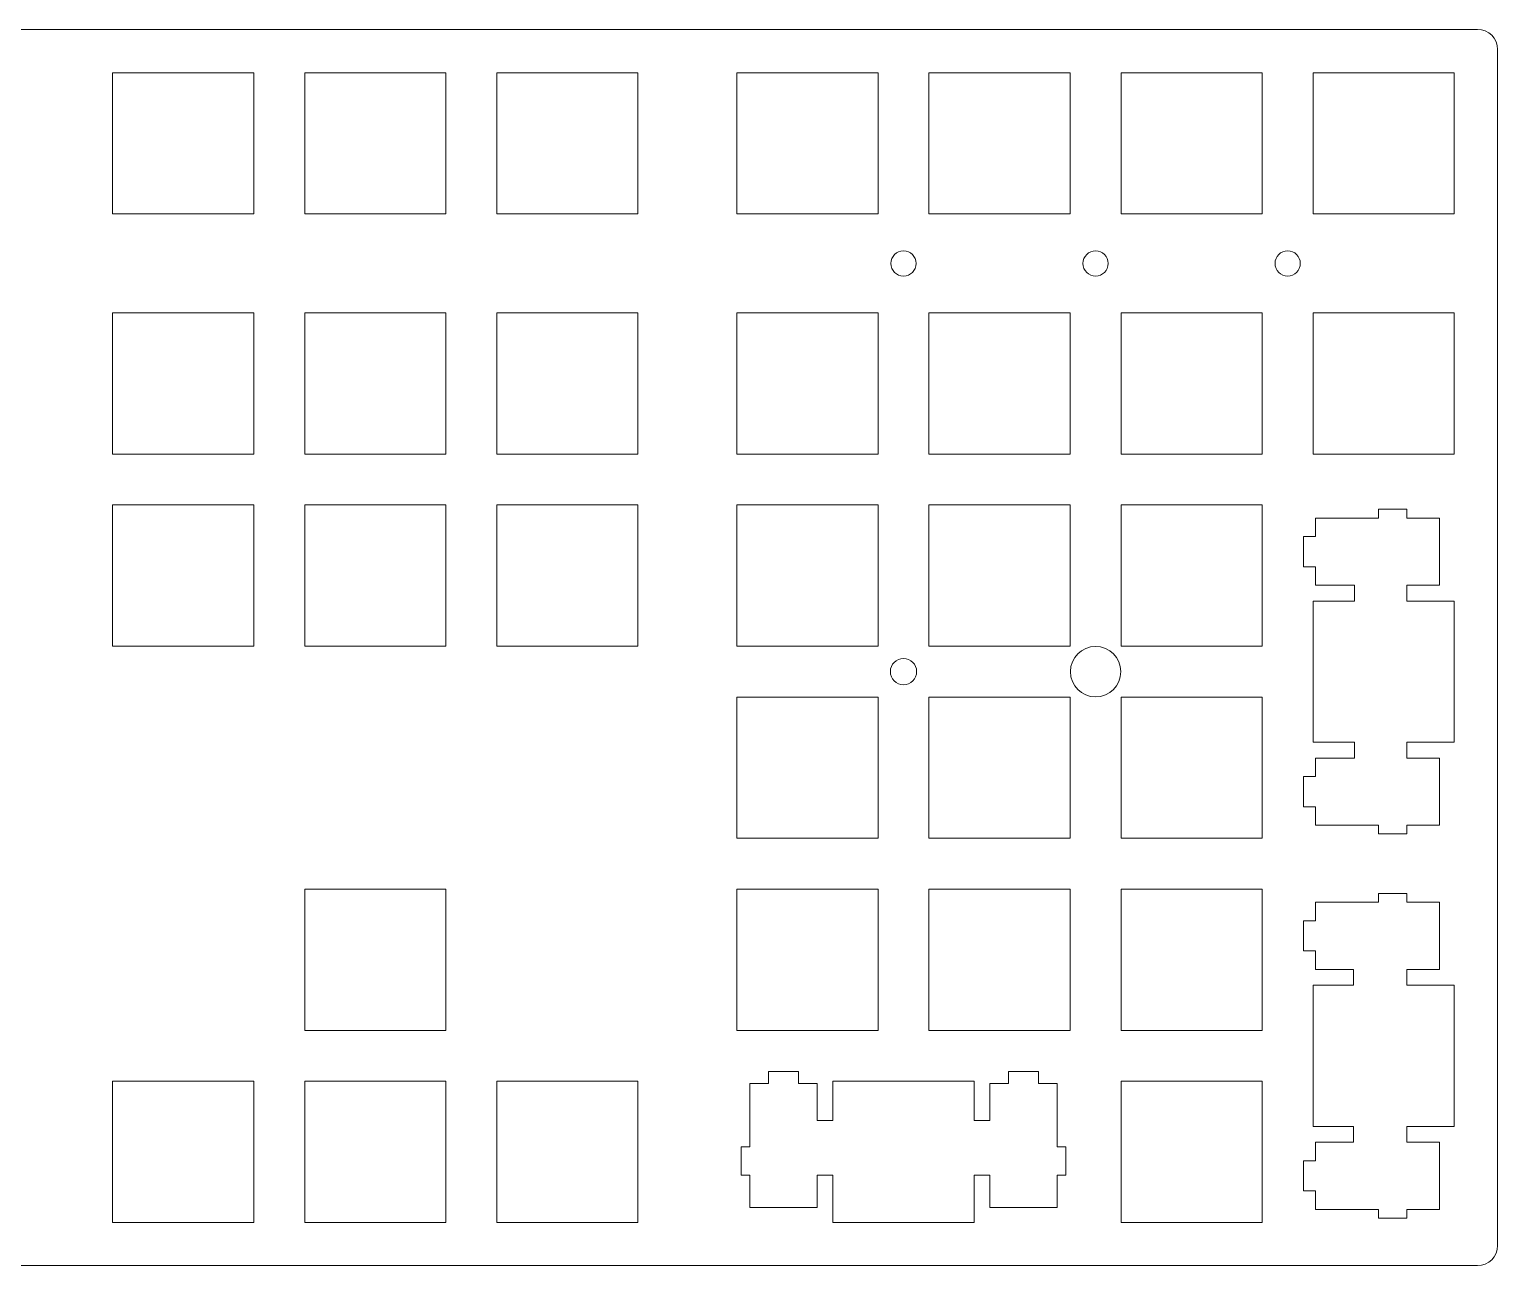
# Model space of a CAD drawing. Header units: millimetres. Extents: x -216 to 216, y -61 to 61.
# Drawn here: x 70.5 to 216.1, y -61.3 to 61.3 of the extents above; entities that cross this region are included whole.
import ezdxf

# ---------------------------------------------------------------- set-up
doc = ezdxf.new("R2010")
doc.units = ezdxf.units.MM
doc.header["$MEASUREMENT"] = 0
doc.layers.add('Layer1', color=7, linetype='Continuous')

msp = doc.modelspace()

# ---------------------------------------------------------------- linework, layer by layer
at = {"layer": 'Layer1', "color": 250, "lineweight": 9}
for centre, major_axis, ratio in [((157.175, 38.0876), (0, 1.2501), 0.99992001), ((176.225, 38.0876), (0, 1.2501), 0.99992001), ((195.275, 38.0876), (0, 1.2501), 0.99992001), ((176.225, -2.3935), (0, 2.5002), 0.99992001), ((157.175, -2.3934), (0, 1.3001), 0.99992308)]:
    msp.add_ellipse(centre, major_axis=major_axis, ratio=ratio, dxfattribs=at)
msp.add_open_spline([(-214.1, 61.3), (-214.1, 61.3), (214.1, 61.3), (214.1, 61.3), (215.2, 61.3), (216.1, 60.4), (216.1, 59.3), (216.1, 59.3), (216.1, -59.3001), (216.1, -59.3001), (216.1, -60.4001), (215.2, -61.3001), (214.1, -61.3001), (214.1, -61.3001), (-214.1, -61.3001), (-214.1, -61.3001), (-215.2, -61.3001), (-216.1, -60.4001), (-216.1, -59.3001), (-216.1, -59.3001), (-216.1, 59.3), (-216.1, 59.3), (-216.1, 60.4), (-215.2, 61.3), (-214.1, 61.3)], degree=3, knots=[0, 0, 0, 0, 0.125, 0.125, 0.125, 0.25, 0.25, 0.25, 0.375, 0.375, 0.375, 0.5, 0.5, 0.5, 0.625, 0.625, 0.625, 0.75, 0.75, 0.75, 0.875, 0.875, 0.875, 1, 1, 1, 1], dxfattribs=at)
at = {"layer": 'Layer1', "lineweight": 9}
for points, knots in [([(92.737, 56.9937), (92.737, 56.9937), (78.737, 56.9937), (78.737, 56.9937), (78.737, 56.9937), (78.737, 42.9937), (78.737, 42.9937), (78.737, 42.9937), (92.737, 42.9937), (92.737, 42.9937), (92.737, 42.9937), (92.737, 56.9937), (92.737, 56.9937)], [0, 0, 0, 0, 0.25, 0.25, 0.25, 0.5, 0.5, 0.5, 0.75, 0.75, 0.75, 1, 1, 1, 1]), ([(111.788, 56.9937), (111.788, 56.9937), (97.788, 56.9937), (97.788, 56.9937), (97.788, 56.9937), (97.788, 42.9937), (97.788, 42.9937), (97.788, 42.9937), (111.788, 42.9937), (111.788, 42.9937), (111.788, 42.9937), (111.788, 56.9937), (111.788, 56.9937)], [0, 0, 0, 0, 0.25, 0.25, 0.25, 0.5, 0.5, 0.5, 0.75, 0.75, 0.75, 1, 1, 1, 1]), ([(130.838, 56.9937), (130.838, 56.9937), (116.838, 56.9937), (116.838, 56.9937), (116.838, 56.9937), (116.838, 42.9937), (116.838, 42.9937), (116.838, 42.9937), (130.838, 42.9937), (130.838, 42.9937), (130.838, 42.9937), (130.838, 56.9937), (130.838, 56.9937)], [0, 0, 0, 0, 0.25, 0.25, 0.25, 0.5, 0.5, 0.5, 0.75, 0.75, 0.75, 1, 1, 1, 1]), ([(154.65, 56.9937), (154.65, 56.9937), (140.65, 56.9937), (140.65, 56.9937), (140.65, 56.9937), (140.65, 42.9937), (140.65, 42.9937), (140.65, 42.9937), (154.65, 42.9937), (154.65, 42.9937), (154.65, 42.9937), (154.65, 56.9937), (154.65, 56.9937)], [0, 0, 0, 0, 0.25, 0.25, 0.25, 0.5, 0.5, 0.5, 0.75, 0.75, 0.75, 1, 1, 1, 1]), ([(173.7, 56.9937), (173.7, 56.9937), (159.7, 56.9937), (159.7, 56.9937), (159.7, 56.9937), (159.7, 42.9937), (159.7, 42.9937), (159.7, 42.9937), (173.7, 42.9937), (173.7, 42.9937), (173.7, 42.9937), (173.7, 56.9937), (173.7, 56.9937)], [0, 0, 0, 0, 0.25, 0.25, 0.25, 0.5, 0.5, 0.5, 0.75, 0.75, 0.75, 1, 1, 1, 1]), ([(192.75, 56.9937), (192.75, 56.9937), (178.75, 56.9937), (178.75, 56.9937), (178.75, 56.9937), (178.75, 42.9937), (178.75, 42.9937), (178.75, 42.9937), (192.75, 42.9937), (192.75, 42.9937), (192.75, 42.9937), (192.75, 56.9937), (192.75, 56.9937)], [0, 0, 0, 0, 0.25, 0.25, 0.25, 0.5, 0.5, 0.5, 0.75, 0.75, 0.75, 1, 1, 1, 1]), ([(211.8, 56.9937), (211.8, 56.9937), (197.8, 56.9937), (197.8, 56.9937), (197.8, 56.9937), (197.8, 42.9937), (197.8, 42.9937), (197.8, 42.9937), (211.8, 42.9937), (211.8, 42.9937), (211.8, 42.9937), (211.8, 56.9937), (211.8, 56.9937)], [0, 0, 0, 0, 0.25, 0.25, 0.25, 0.5, 0.5, 0.5, 0.75, 0.75, 0.75, 1, 1, 1, 1]), ([(92.737, 33.1817), (92.737, 33.1817), (78.737, 33.1817), (78.737, 33.1817), (78.737, 33.1817), (78.737, 19.1817), (78.737, 19.1817), (78.737, 19.1817), (92.737, 19.1817), (92.737, 19.1817), (92.737, 19.1817), (92.737, 33.1817), (92.737, 33.1817)], [0, 0, 0, 0, 0.25, 0.25, 0.25, 0.5, 0.5, 0.5, 0.75, 0.75, 0.75, 1, 1, 1, 1]), ([(111.788, 33.1817), (111.788, 33.1817), (97.788, 33.1817), (97.788, 33.1817), (97.788, 33.1817), (97.788, 19.1817), (97.788, 19.1817), (97.788, 19.1817), (111.788, 19.1817), (111.788, 19.1817), (111.788, 19.1817), (111.788, 33.1817), (111.788, 33.1817)], [0, 0, 0, 0, 0.25, 0.25, 0.25, 0.5, 0.5, 0.5, 0.75, 0.75, 0.75, 1, 1, 1, 1]), ([(130.838, 33.1817), (130.838, 33.1817), (116.838, 33.1817), (116.838, 33.1817), (116.838, 33.1817), (116.838, 19.1817), (116.838, 19.1817), (116.838, 19.1817), (130.838, 19.1817), (130.838, 19.1817), (130.838, 19.1817), (130.838, 33.1817), (130.838, 33.1817)], [0, 0, 0, 0, 0.25, 0.25, 0.25, 0.5, 0.5, 0.5, 0.75, 0.75, 0.75, 1, 1, 1, 1]), ([(154.65, 33.1817), (154.65, 33.1817), (140.65, 33.1817), (140.65, 33.1817), (140.65, 33.1817), (140.65, 19.1817), (140.65, 19.1817), (140.65, 19.1817), (154.65, 19.1817), (154.65, 19.1817), (154.65, 19.1817), (154.65, 33.1817), (154.65, 33.1817)], [0, 0, 0, 0, 0.25, 0.25, 0.25, 0.5, 0.5, 0.5, 0.75, 0.75, 0.75, 1, 1, 1, 1]), ([(173.7, 33.1817), (173.7, 33.1817), (159.7, 33.1817), (159.7, 33.1817), (159.7, 33.1817), (159.7, 19.1817), (159.7, 19.1817), (159.7, 19.1817), (173.7, 19.1817), (173.7, 19.1817), (173.7, 19.1817), (173.7, 33.1817), (173.7, 33.1817)], [0, 0, 0, 0, 0.25, 0.25, 0.25, 0.5, 0.5, 0.5, 0.75, 0.75, 0.75, 1, 1, 1, 1]), ([(192.75, 33.1817), (192.75, 33.1817), (178.75, 33.1817), (178.75, 33.1817), (178.75, 33.1817), (178.75, 19.1817), (178.75, 19.1817), (178.75, 19.1817), (192.75, 19.1817), (192.75, 19.1817), (192.75, 19.1817), (192.75, 33.1817), (192.75, 33.1817)], [0, 0, 0, 0, 0.25, 0.25, 0.25, 0.5, 0.5, 0.5, 0.75, 0.75, 0.75, 1, 1, 1, 1]), ([(211.8, 33.1817), (211.8, 33.1817), (197.8, 33.1817), (197.8, 33.1817), (197.8, 33.1817), (197.8, 19.1817), (197.8, 19.1817), (197.8, 19.1817), (211.8, 19.1817), (211.8, 19.1817), (211.8, 19.1817), (211.8, 33.1817), (211.8, 33.1817)], [0, 0, 0, 0, 0.25, 0.25, 0.25, 0.5, 0.5, 0.5, 0.75, 0.75, 0.75, 1, 1, 1, 1]), ([(92.737, 14.1317), (92.737, 14.1317), (78.737, 14.1317), (78.737, 14.1317), (78.737, 14.1317), (78.737, 0.1317), (78.737, 0.1317), (78.737, 0.1317), (92.737, 0.1317), (92.737, 0.1317), (92.737, 0.1317), (92.737, 14.1317), (92.737, 14.1317)], [0, 0, 0, 0, 0.25, 0.25, 0.25, 0.5, 0.5, 0.5, 0.75, 0.75, 0.75, 1, 1, 1, 1]), ([(111.788, 14.1317), (111.788, 14.1317), (97.788, 14.1317), (97.788, 14.1317), (97.788, 14.1317), (97.788, 0.1317), (97.788, 0.1317), (97.788, 0.1317), (111.788, 0.1317), (111.788, 0.1317), (111.788, 0.1317), (111.788, 14.1317), (111.788, 14.1317)], [0, 0, 0, 0, 0.25, 0.25, 0.25, 0.5, 0.5, 0.5, 0.75, 0.75, 0.75, 1, 1, 1, 1]), ([(130.838, 14.1317), (130.838, 14.1317), (116.838, 14.1317), (116.838, 14.1317), (116.838, 14.1317), (116.838, 0.1317), (116.838, 0.1317), (116.838, 0.1317), (130.838, 0.1317), (130.838, 0.1317), (130.838, 0.1317), (130.838, 14.1317), (130.838, 14.1317)], [0, 0, 0, 0, 0.25, 0.25, 0.25, 0.5, 0.5, 0.5, 0.75, 0.75, 0.75, 1, 1, 1, 1]), ([(154.65, 14.1317), (154.65, 14.1317), (140.65, 14.1317), (140.65, 14.1317), (140.65, 14.1317), (140.65, 0.1317), (140.65, 0.1317), (140.65, 0.1317), (154.65, 0.1317), (154.65, 0.1317), (154.65, 0.1317), (154.65, 14.1317), (154.65, 14.1317)], [0, 0, 0, 0, 0.25, 0.25, 0.25, 0.5, 0.5, 0.5, 0.75, 0.75, 0.75, 1, 1, 1, 1]), ([(173.7, 14.1317), (173.7, 14.1317), (159.7, 14.1317), (159.7, 14.1317), (159.7, 14.1317), (159.7, 0.1317), (159.7, 0.1317), (159.7, 0.1317), (173.7, 0.1317), (173.7, 0.1317), (173.7, 0.1317), (173.7, 14.1317), (173.7, 14.1317)], [0, 0, 0, 0, 0.25, 0.25, 0.25, 0.5, 0.5, 0.5, 0.75, 0.75, 0.75, 1, 1, 1, 1]), ([(192.75, 14.1317), (192.75, 14.1317), (178.75, 14.1317), (178.75, 14.1317), (178.75, 14.1317), (178.75, 0.1317), (178.75, 0.1317), (178.75, 0.1317), (192.75, 0.1317), (192.75, 0.1317), (192.75, 0.1317), (192.75, 14.1317), (192.75, 14.1317)], [0, 0, 0, 0, 0.25, 0.25, 0.25, 0.5, 0.5, 0.5, 0.75, 0.75, 0.75, 1, 1, 1, 1]), ([(198.0305, 8.0062), (198.0305, 8.0062), (198.0305, 6.1812), (198.0305, 6.1812), (198.0305, 6.1812), (201.8995, 6.1812), (201.8995, 6.1812), (201.8995, 6.1812), (201.8995, 4.6062), (201.8995, 4.6062), (201.8995, 4.6062), (197.7995, 4.6062), (197.7995, 4.6062), (197.7995, 4.6062), (197.7995, -9.3938), (197.7995, -9.3938), (197.7995, -9.3938), (201.8995, -9.3938), (201.8995, -9.3938), (201.8995, -9.3938), (201.8995, -10.9688), (201.8995, -10.9688), (201.8995, -10.9688), (198.0305, -10.9688), (198.0305, -10.9688), (198.0305, -10.9688), (198.0305, -12.7938), (198.0305, -12.7938), (198.0305, -12.7938), (196.8295, -12.7938), (196.8295, -12.7938), (196.8295, -12.7938), (196.8295, -15.7938), (196.8295, -15.7938), (196.8295, -15.7938), (198.0305, -15.7938), (198.0305, -15.7938), (198.0305, -15.7938), (198.0305, -17.6188), (198.0305, -17.6188), (198.0305, -17.6188), (204.2995, -17.6188), (204.2995, -17.6188), (204.2995, -17.6188), (204.2995, -18.4938), (204.2995, -18.4938), (204.2995, -18.4938), (207.0995, -18.4938), (207.0995, -18.4938), (207.0995, -18.4938), (207.0995, -17.6188), (207.0995, -17.6188), (207.0995, -17.6188), (210.3295, -17.6188), (210.3295, -17.6188), (210.3295, -17.6188), (210.3295, -10.9688), (210.3295, -10.9688), (210.3295, -10.9688), (207.0995, -10.9688), (207.0995, -10.9688), (207.0995, -10.9688), (207.0995, -9.3938), (207.0995, -9.3938), (207.0995, -9.3938), (211.7995, -9.3938), (211.7995, -9.3938), (211.7995, -9.3938), (211.7995, 4.6062), (211.7995, 4.6062), (211.7995, 4.6062), (207.0995, 4.6062), (207.0995, 4.6062), (207.0995, 4.6062), (207.0995, 6.1812), (207.0995, 6.1812), (207.0995, 6.1812), (210.3295, 6.1812), (210.3295, 6.1812), (210.3295, 6.1812), (210.3295, 12.8312), (210.3295, 12.8312), (210.3295, 12.8312), (207.0995, 12.8312), (207.0995, 12.8312), (207.0995, 12.8312), (207.0995, 13.7062), (207.0995, 13.7062), (207.0995, 13.7062), (204.2995, 13.7062), (204.2995, 13.7062), (204.2995, 13.7062), (204.2995, 12.8312), (204.2995, 12.8312), (204.2995, 12.8312), (198.0305, 12.8312), (198.0305, 12.8312), (198.0305, 12.8312), (198.0305, 11.0062), (198.0305, 11.0062), (198.0305, 11.0062), (196.8295, 11.0062), (196.8295, 11.0062), (196.8295, 11.0062), (196.8295, 8.0062), (196.8295, 8.0062), (196.8295, 8.0062), (198.0305, 8.0062), (198.0305, 8.0062)], [0, 0, 0, 0, 0.02777778, 0.02777778, 0.02777778, 0.05555556, 0.05555556, 0.05555556, 0.08333333, 0.08333333, 0.08333333, 0.11111111, 0.11111111, 0.11111111, 0.13888889, 0.13888889, 0.13888889, 0.16666667, 0.16666667, 0.16666667, 0.19444444, 0.19444444, 0.19444444, 0.22222222, 0.22222222, 0.22222222, 0.25, 0.25, 0.25, 0.27777778, 0.27777778, 0.27777778, 0.30555556, 0.30555556, 0.30555556, 0.33333333, 0.33333333, 0.33333333, 0.36111111, 0.36111111, 0.36111111, 0.38888889, 0.38888889, 0.38888889, 0.41666667, 0.41666667, 0.41666667, 0.44444444, 0.44444444, 0.44444444, 0.47222222, 0.47222222, 0.47222222, 0.5, 0.5, 0.5, 0.52777778, 0.52777778, 0.52777778, 0.55555556, 0.55555556, 0.55555556, 0.58333333, 0.58333333, 0.58333333, 0.61111111, 0.61111111, 0.61111111, 0.63888889, 0.63888889, 0.63888889, 0.66666667, 0.66666667, 0.66666667, 0.69444444, 0.69444444, 0.69444444, 0.72222222, 0.72222222, 0.72222222, 0.75, 0.75, 0.75, 0.77777778, 0.77777778, 0.77777778, 0.80555556, 0.80555556, 0.80555556, 0.83333333, 0.83333333, 0.83333333, 0.86111111, 0.86111111, 0.86111111, 0.88888889, 0.88888889, 0.88888889, 0.91666667, 0.91666667, 0.91666667, 0.94444444, 0.94444444, 0.94444444, 0.97222222, 0.97222222, 0.97222222, 1, 1, 1, 1]), ([(154.65, -4.9183), (154.65, -4.9183), (140.65, -4.9183), (140.65, -4.9183), (140.65, -4.9183), (140.65, -18.9183), (140.65, -18.9183), (140.65, -18.9183), (154.65, -18.9183), (154.65, -18.9183), (154.65, -18.9183), (154.65, -4.9183), (154.65, -4.9183)], [0, 0, 0, 0, 0.25, 0.25, 0.25, 0.5, 0.5, 0.5, 0.75, 0.75, 0.75, 1, 1, 1, 1]), ([(173.7, -4.9183), (173.7, -4.9183), (159.7, -4.9183), (159.7, -4.9183), (159.7, -4.9183), (159.7, -18.9183), (159.7, -18.9183), (159.7, -18.9183), (173.7, -18.9183), (173.7, -18.9183), (173.7, -18.9183), (173.7, -4.9183), (173.7, -4.9183)], [0, 0, 0, 0, 0.25, 0.25, 0.25, 0.5, 0.5, 0.5, 0.75, 0.75, 0.75, 1, 1, 1, 1]), ([(192.75, -4.9183), (192.75, -4.9183), (178.75, -4.9183), (178.75, -4.9183), (178.75, -4.9183), (178.75, -18.9183), (178.75, -18.9183), (178.75, -18.9183), (192.75, -18.9183), (192.75, -18.9183), (192.75, -18.9183), (192.75, -4.9183), (192.75, -4.9183)], [0, 0, 0, 0, 0.25, 0.25, 0.25, 0.5, 0.5, 0.5, 0.75, 0.75, 0.75, 1, 1, 1, 1]), ([(111.788, -23.9693), (111.788, -23.9693), (97.788, -23.9693), (97.788, -23.9693), (97.788, -23.9693), (97.788, -37.9693), (97.788, -37.9693), (97.788, -37.9693), (111.788, -37.9693), (111.788, -37.9693), (111.788, -37.9693), (111.788, -23.9693), (111.788, -23.9693)], [0, 0, 0, 0, 0.25, 0.25, 0.25, 0.5, 0.5, 0.5, 0.75, 0.75, 0.75, 1, 1, 1, 1]), ([(154.65, -23.9693), (154.65, -23.9693), (140.65, -23.9693), (140.65, -23.9693), (140.65, -23.9693), (140.65, -37.9693), (140.65, -37.9693), (140.65, -37.9693), (154.65, -37.9693), (154.65, -37.9693), (154.65, -37.9693), (154.65, -23.9693), (154.65, -23.9693)], [0, 0, 0, 0, 0.25, 0.25, 0.25, 0.5, 0.5, 0.5, 0.75, 0.75, 0.75, 1, 1, 1, 1]), ([(173.7, -23.9693), (173.7, -23.9693), (159.7, -23.9693), (159.7, -23.9693), (159.7, -23.9693), (159.7, -37.9693), (159.7, -37.9693), (159.7, -37.9693), (173.7, -37.9693), (173.7, -37.9693), (173.7, -37.9693), (173.7, -23.9693), (173.7, -23.9693)], [0, 0, 0, 0, 0.25, 0.25, 0.25, 0.5, 0.5, 0.5, 0.75, 0.75, 0.75, 1, 1, 1, 1]), ([(192.75, -23.9693), (192.75, -23.9693), (178.75, -23.9693), (178.75, -23.9693), (178.75, -23.9693), (178.75, -37.9693), (178.75, -37.9693), (178.75, -37.9693), (192.75, -37.9693), (192.75, -37.9693), (192.75, -37.9693), (192.75, -23.9693), (192.75, -23.9693)], [0, 0, 0, 0, 0.25, 0.25, 0.25, 0.5, 0.5, 0.5, 0.75, 0.75, 0.75, 1, 1, 1, 1]), ([(198.0295, -30.0938), (198.0295, -30.0938), (198.0295, -31.9188), (198.0295, -31.9188), (198.0295, -31.9188), (201.8005, -31.9188), (201.8005, -31.9188), (201.8005, -31.9188), (201.8005, -33.4938), (201.8005, -33.4938), (201.8005, -33.4938), (197.8005, -33.4938), (197.8005, -33.4938), (197.8005, -33.4938), (197.8005, -47.4938), (197.8005, -47.4938), (197.8005, -47.4938), (201.8005, -47.4938), (201.8005, -47.4938), (201.8005, -47.4938), (201.8005, -49.0688), (201.8005, -49.0688), (201.8005, -49.0688), (198.0295, -49.0688), (198.0295, -49.0688), (198.0295, -49.0688), (198.0295, -50.8938), (198.0295, -50.8938), (198.0295, -50.8938), (196.8305, -50.8938), (196.8305, -50.8938), (196.8305, -50.8938), (196.8305, -53.8938), (196.8305, -53.8938), (196.8305, -53.8938), (198.0295, -53.8938), (198.0295, -53.8938), (198.0295, -53.8938), (198.0295, -55.7188), (198.0295, -55.7188), (198.0295, -55.7188), (204.3005, -55.7188), (204.3005, -55.7188), (204.3005, -55.7188), (204.3005, -56.5938), (204.3005, -56.5938), (204.3005, -56.5938), (207.1005, -56.5938), (207.1005, -56.5938), (207.1005, -56.5938), (207.1005, -55.7188), (207.1005, -55.7188), (207.1005, -55.7188), (210.3305, -55.7188), (210.3305, -55.7188), (210.3305, -55.7188), (210.3305, -49.0688), (210.3305, -49.0688), (210.3305, -49.0688), (207.1005, -49.0688), (207.1005, -49.0688), (207.1005, -49.0688), (207.1005, -47.4938), (207.1005, -47.4938), (207.1005, -47.4938), (211.8005, -47.4938), (211.8005, -47.4938), (211.8005, -47.4938), (211.8005, -33.4938), (211.8005, -33.4938), (211.8005, -33.4938), (207.1005, -33.4938), (207.1005, -33.4938), (207.1005, -33.4938), (207.1005, -31.9188), (207.1005, -31.9188), (207.1005, -31.9188), (210.3305, -31.9188), (210.3305, -31.9188), (210.3305, -31.9188), (210.3305, -25.2688), (210.3305, -25.2688), (210.3305, -25.2688), (207.1005, -25.2688), (207.1005, -25.2688), (207.1005, -25.2688), (207.1005, -24.3938), (207.1005, -24.3938), (207.1005, -24.3938), (204.3005, -24.3938), (204.3005, -24.3938), (204.3005, -24.3938), (204.3005, -25.2688), (204.3005, -25.2688), (204.3005, -25.2688), (198.0295, -25.2688), (198.0295, -25.2688), (198.0295, -25.2688), (198.0295, -27.0938), (198.0295, -27.0938), (198.0295, -27.0938), (196.8305, -27.0938), (196.8305, -27.0938), (196.8305, -27.0938), (196.8305, -30.0938), (196.8305, -30.0938), (196.8305, -30.0938), (198.0295, -30.0938), (198.0295, -30.0938)], [0, 0, 0, 0, 0.02777778, 0.02777778, 0.02777778, 0.05555556, 0.05555556, 0.05555556, 0.08333333, 0.08333333, 0.08333333, 0.11111111, 0.11111111, 0.11111111, 0.13888889, 0.13888889, 0.13888889, 0.16666667, 0.16666667, 0.16666667, 0.19444444, 0.19444444, 0.19444444, 0.22222222, 0.22222222, 0.22222222, 0.25, 0.25, 0.25, 0.27777778, 0.27777778, 0.27777778, 0.30555556, 0.30555556, 0.30555556, 0.33333333, 0.33333333, 0.33333333, 0.36111111, 0.36111111, 0.36111111, 0.38888889, 0.38888889, 0.38888889, 0.41666667, 0.41666667, 0.41666667, 0.44444444, 0.44444444, 0.44444444, 0.47222222, 0.47222222, 0.47222222, 0.5, 0.5, 0.5, 0.52777778, 0.52777778, 0.52777778, 0.55555556, 0.55555556, 0.55555556, 0.58333333, 0.58333333, 0.58333333, 0.61111111, 0.61111111, 0.61111111, 0.63888889, 0.63888889, 0.63888889, 0.66666667, 0.66666667, 0.66666667, 0.69444444, 0.69444444, 0.69444444, 0.72222222, 0.72222222, 0.72222222, 0.75, 0.75, 0.75, 0.77777778, 0.77777778, 0.77777778, 0.80555556, 0.80555556, 0.80555556, 0.83333333, 0.83333333, 0.83333333, 0.86111111, 0.86111111, 0.86111111, 0.88888889, 0.88888889, 0.88888889, 0.91666667, 0.91666667, 0.91666667, 0.94444444, 0.94444444, 0.94444444, 0.97222222, 0.97222222, 0.97222222, 1, 1, 1, 1]), ([(167.575, -43.2493), (167.575, -43.2493), (165.75, -43.2493), (165.75, -43.2493), (165.75, -43.2493), (165.75, -46.9193), (165.75, -46.9193), (165.75, -46.9193), (164.175, -46.9193), (164.175, -46.9193), (164.175, -46.9193), (164.175, -43.0193), (164.175, -43.0193), (164.175, -43.0193), (150.175, -43.0193), (150.175, -43.0193), (150.175, -43.0193), (150.175, -46.9193), (150.175, -46.9193), (150.175, -46.9193), (148.6, -46.9193), (148.6, -46.9193), (148.6, -46.9193), (148.6, -43.2493), (148.6, -43.2493), (148.6, -43.2493), (146.775, -43.2493), (146.775, -43.2493), (146.775, -43.2493), (146.775, -42.0493), (146.775, -42.0493), (146.775, -42.0493), (143.775, -42.0493), (143.775, -42.0493), (143.775, -42.0493), (143.775, -43.2493), (143.775, -43.2493), (143.775, -43.2493), (141.95, -43.2493), (141.95, -43.2493), (141.95, -43.2493), (141.95, -49.5193), (141.95, -49.5193), (141.95, -49.5193), (141.075, -49.5193), (141.075, -49.5193), (141.075, -49.5193), (141.075, -52.3203), (141.075, -52.3203), (141.075, -52.3203), (141.95, -52.3203), (141.95, -52.3203), (141.95, -52.3203), (141.95, -55.5493), (141.95, -55.5493), (141.95, -55.5493), (148.6, -55.5493), (148.6, -55.5493), (148.6, -55.5493), (148.6, -52.3203), (148.6, -52.3203), (148.6, -52.3203), (150.175, -52.3203), (150.175, -52.3203), (150.175, -52.3203), (150.175, -57.0193), (150.175, -57.0193), (150.175, -57.0193), (164.175, -57.0193), (164.175, -57.0193), (164.175, -57.0193), (164.175, -52.3203), (164.175, -52.3203), (164.175, -52.3203), (165.75, -52.3203), (165.75, -52.3203), (165.75, -52.3203), (165.75, -55.5493), (165.75, -55.5493), (165.75, -55.5493), (172.4, -55.5493), (172.4, -55.5493), (172.4, -55.5493), (172.4, -52.3203), (172.4, -52.3203), (172.4, -52.3203), (173.275, -52.3203), (173.275, -52.3203), (173.275, -52.3203), (173.275, -49.5193), (173.275, -49.5193), (173.275, -49.5193), (172.4, -49.5193), (172.4, -49.5193), (172.4, -49.5193), (172.4, -43.2493), (172.4, -43.2493), (172.4, -43.2493), (170.575, -43.2493), (170.575, -43.2493), (170.575, -43.2493), (170.575, -42.0493), (170.575, -42.0493), (170.575, -42.0493), (167.575, -42.0493), (167.575, -42.0493), (167.575, -42.0493), (167.575, -43.2493), (167.575, -43.2493)], [0, 0, 0, 0, 0.02777778, 0.02777778, 0.02777778, 0.05555556, 0.05555556, 0.05555556, 0.08333333, 0.08333333, 0.08333333, 0.11111111, 0.11111111, 0.11111111, 0.13888889, 0.13888889, 0.13888889, 0.16666667, 0.16666667, 0.16666667, 0.19444444, 0.19444444, 0.19444444, 0.22222222, 0.22222222, 0.22222222, 0.25, 0.25, 0.25, 0.27777778, 0.27777778, 0.27777778, 0.30555556, 0.30555556, 0.30555556, 0.33333333, 0.33333333, 0.33333333, 0.36111111, 0.36111111, 0.36111111, 0.38888889, 0.38888889, 0.38888889, 0.41666667, 0.41666667, 0.41666667, 0.44444444, 0.44444444, 0.44444444, 0.47222222, 0.47222222, 0.47222222, 0.5, 0.5, 0.5, 0.52777778, 0.52777778, 0.52777778, 0.55555556, 0.55555556, 0.55555556, 0.58333333, 0.58333333, 0.58333333, 0.61111111, 0.61111111, 0.61111111, 0.63888889, 0.63888889, 0.63888889, 0.66666667, 0.66666667, 0.66666667, 0.69444444, 0.69444444, 0.69444444, 0.72222222, 0.72222222, 0.72222222, 0.75, 0.75, 0.75, 0.77777778, 0.77777778, 0.77777778, 0.80555556, 0.80555556, 0.80555556, 0.83333333, 0.83333333, 0.83333333, 0.86111111, 0.86111111, 0.86111111, 0.88888889, 0.88888889, 0.88888889, 0.91666667, 0.91666667, 0.91666667, 0.94444444, 0.94444444, 0.94444444, 0.97222222, 0.97222222, 0.97222222, 1, 1, 1, 1]), ([(92.737, -43.0193), (92.737, -43.0193), (78.737, -43.0193), (78.737, -43.0193), (78.737, -43.0193), (78.737, -57.0193), (78.737, -57.0193), (78.737, -57.0193), (92.737, -57.0193), (92.737, -57.0193), (92.737, -57.0193), (92.737, -43.0193), (92.737, -43.0193)], [0, 0, 0, 0, 0.25, 0.25, 0.25, 0.5, 0.5, 0.5, 0.75, 0.75, 0.75, 1, 1, 1, 1]), ([(111.788, -43.0193), (111.788, -43.0193), (97.788, -43.0193), (97.788, -43.0193), (97.788, -43.0193), (97.788, -57.0193), (97.788, -57.0193), (97.788, -57.0193), (111.788, -57.0193), (111.788, -57.0193), (111.788, -57.0193), (111.788, -43.0193), (111.788, -43.0193)], [0, 0, 0, 0, 0.25, 0.25, 0.25, 0.5, 0.5, 0.5, 0.75, 0.75, 0.75, 1, 1, 1, 1]), ([(130.838, -43.0193), (130.838, -43.0193), (116.838, -43.0193), (116.838, -43.0193), (116.838, -43.0193), (116.838, -57.0193), (116.838, -57.0193), (116.838, -57.0193), (130.838, -57.0193), (130.838, -57.0193), (130.838, -57.0193), (130.838, -43.0193), (130.838, -43.0193)], [0, 0, 0, 0, 0.25, 0.25, 0.25, 0.5, 0.5, 0.5, 0.75, 0.75, 0.75, 1, 1, 1, 1]), ([(192.75, -43.0193), (192.75, -43.0193), (178.75, -43.0193), (178.75, -43.0193), (178.75, -43.0193), (178.75, -57.0193), (178.75, -57.0193), (178.75, -57.0193), (192.75, -57.0193), (192.75, -57.0193), (192.75, -57.0193), (192.75, -43.0193), (192.75, -43.0193)], [0, 0, 0, 0, 0.25, 0.25, 0.25, 0.5, 0.5, 0.5, 0.75, 0.75, 0.75, 1, 1, 1, 1])]:
    msp.add_open_spline(points, degree=3, knots=knots, dxfattribs=at)

doc.saveas('drawing.dxf')
